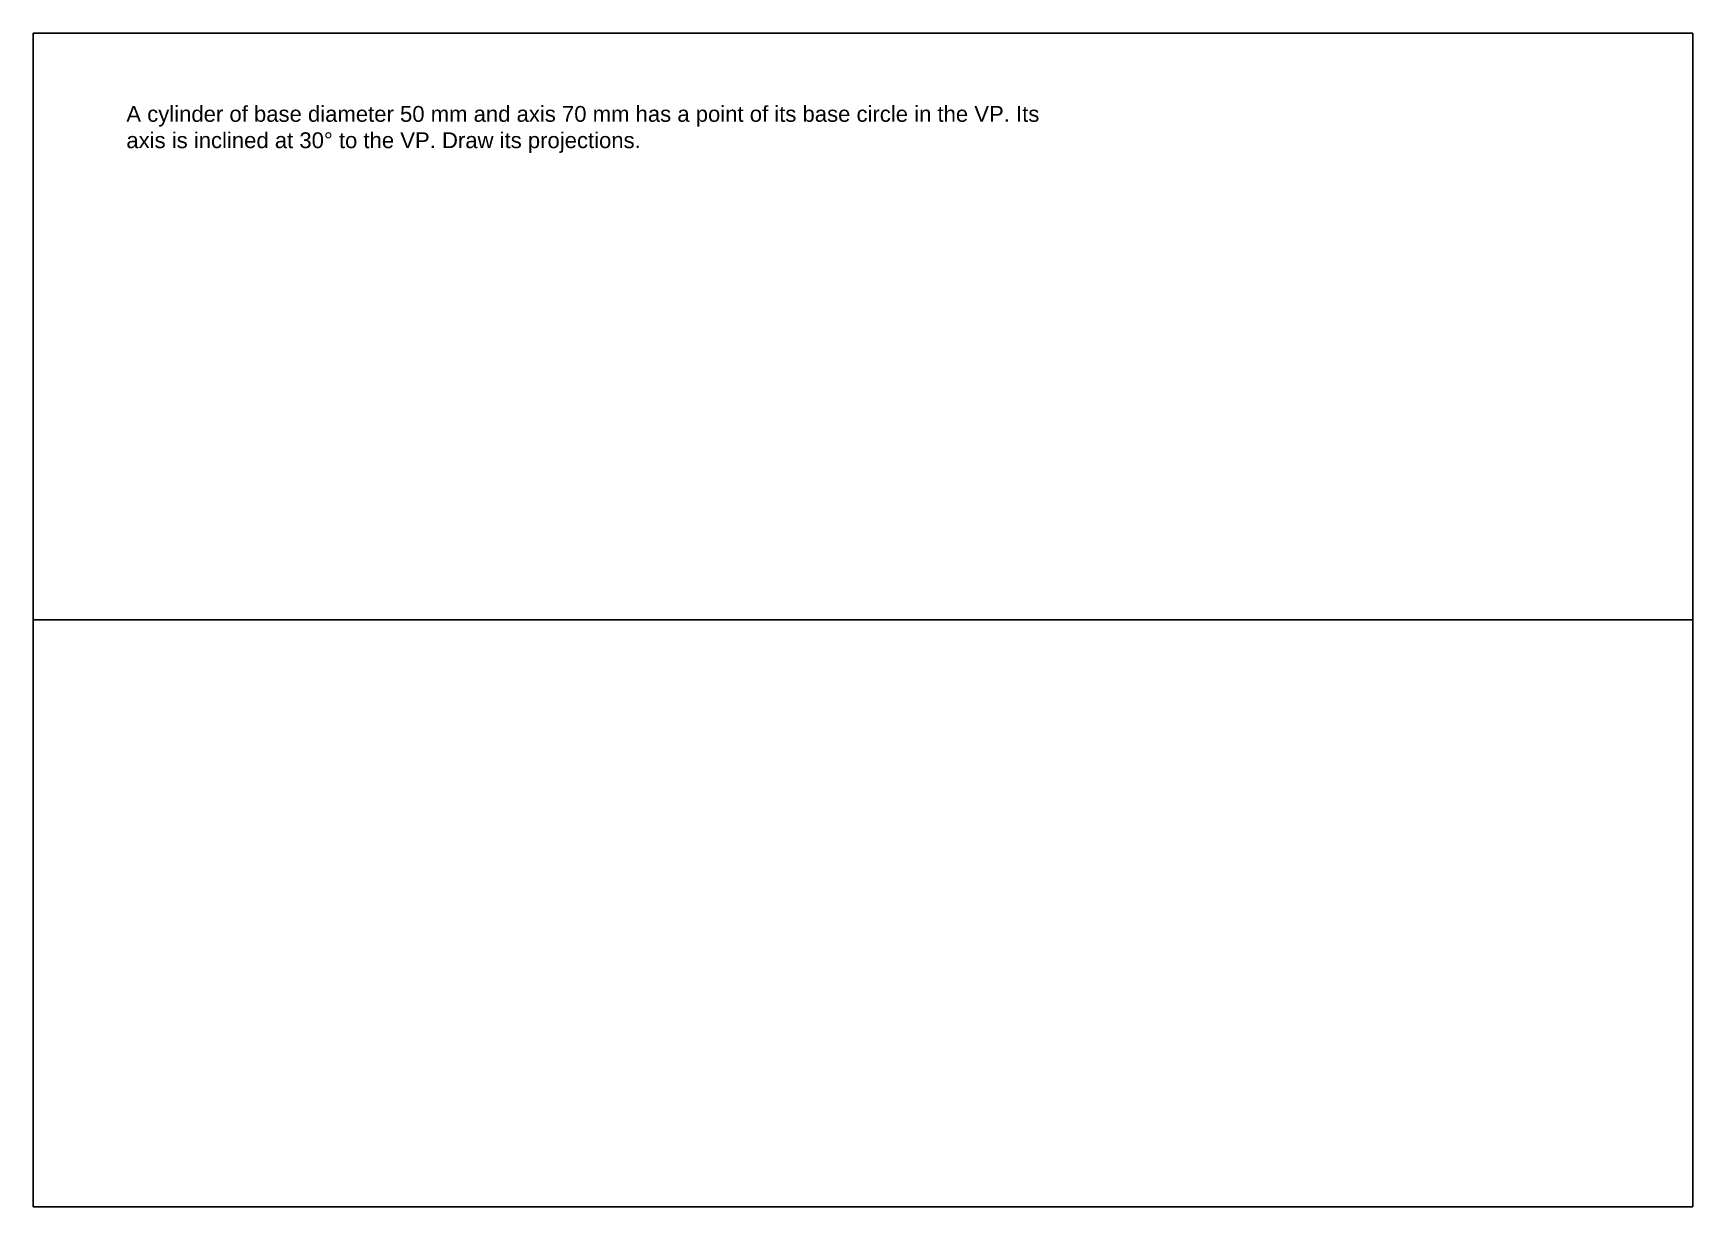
# Model space of a CAD drawing. Header units: millimetres. Extents: x 1067 to 1487, y 2168 to 2465.
import ezdxf

# ---------------------------------------------------------------- set-up
doc = ezdxf.new("R2010")
doc.units = ezdxf.units.MM
doc.styles.get("Standard").update_dxf_attribs({"font": 'arial.ttf'})

msp = doc.modelspace()

# ---------------------------------------------------------------- linework, layer by layer
msp.add_line((1067.22, 2316.78), (1487.22, 2316.78))
msp.add_lwpolyline([(1067.22, 2465.28), (1487.22, 2465.28), (1487.22, 2168.28), (1067.22, 2168.28)], close=True)

# ---------------------------------------------------------------- texts
at = {"insert": (1090.8, 2446.85), "char_height": 4, "attachment_point": 1}
msp.add_mtext_dynamic_manual_height_columns('A cylinder of base diameter 50 mm and axis 70 mm has a point of its base circle in the VP. Its \\Paxis is inclined at 30° to the VP. Draw its projections.', width=231.8629, gutter_width=12.5, heights=[0], dxfattribs=at)

doc.saveas('drawing.dxf')
